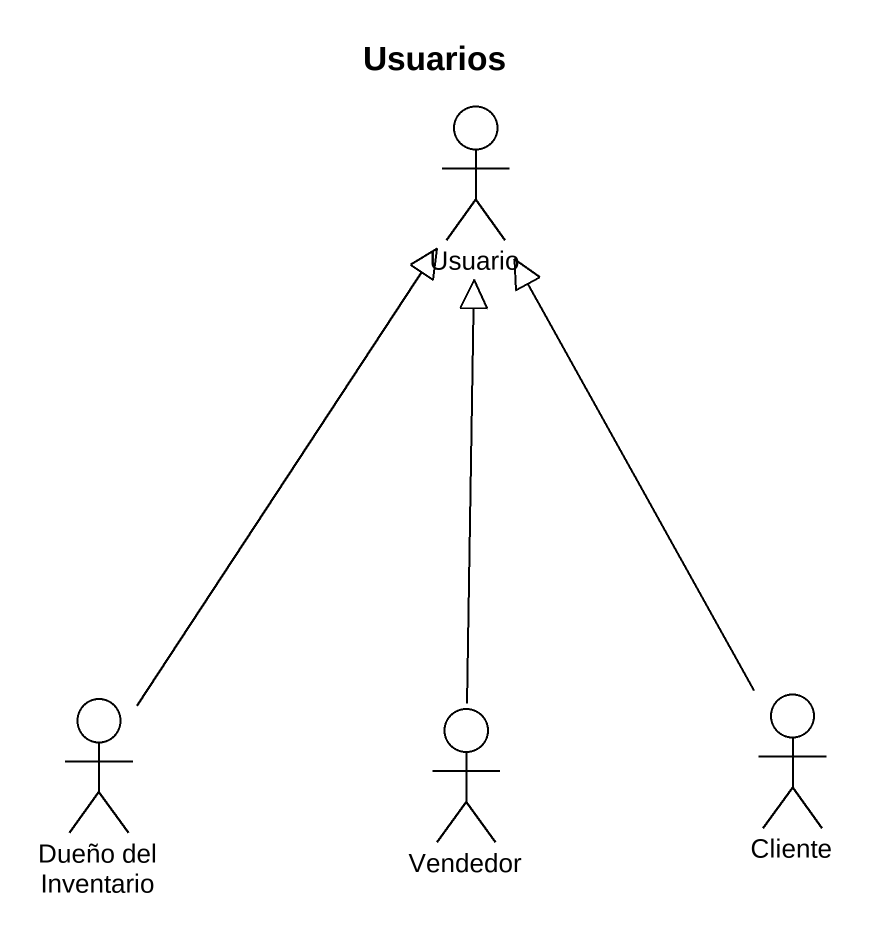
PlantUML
@startuml
title Usuarios
actor Usuario
actor "Dueño del Inventario" as Dueño_del_Inventario
actor Vendedor
actor Cliente
Dueño_del_Inventario -up-|> Usuario
Vendedor -up-|> Usuario
Cliente -up-|> Usuario
@enduml
